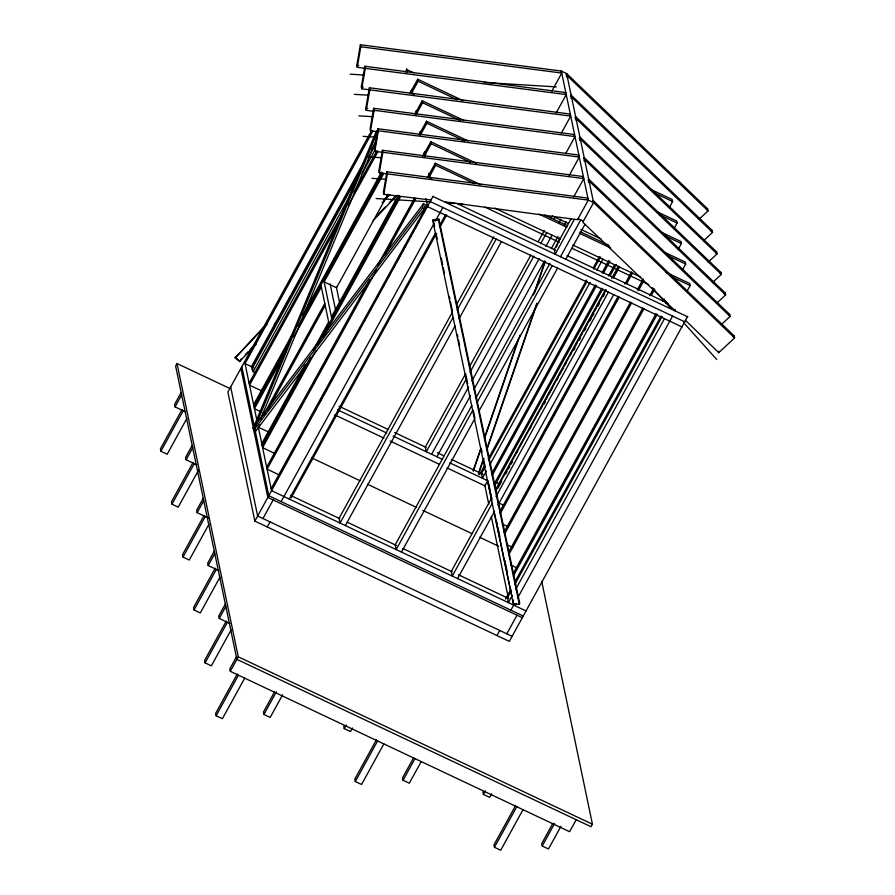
<?xml version="1.0" encoding="UTF-8"?>
<svg xmlns="http://www.w3.org/2000/svg" width="895" height="895" viewBox="0 0 895 895"><rect width="100%" height="100%" fill="white"/><g stroke="black" fill="none" stroke-linecap="round" stroke-linejoin="round"><path stroke-width="1.34" d="M556.142 112.949L566.244 94.579L357.262 67.315L356.836 65.29L360.383 44.75L561.322 71.052L566.625 73.558L707.632 208.871L708.057 210.896L699.14 219.174M357.262 67.315L360.808 46.764L360.383 44.75M561.299 133.232L570.73 116.093L361.748 88.818L361.334 86.804L364.88 66.264L565.819 92.565L565.148 93.785M361.748 88.818L365.305 68.277L364.88 66.264M374.121 111.36L366.245 110.331L365.82 108.306L369.378 87.766L570.305 114.068L569.634 115.298M366.245 110.331L369.792 89.78L369.378 87.766M573.919 135.794L574.59 134.574L373.651 108.273L370.105 128.813L370.53 130.827L378.406 131.856M370.53 130.827L374.076 110.286L373.651 108.273M578.204 156.301L578.875 155.07L377.936 128.768L374.39 149.308L374.804 151.333L382.691 152.363M374.804 151.333L378.361 130.782L377.936 128.768M582.69 177.803L583.372 176.583L382.433 150.282L378.876 170.822L379.301 172.836L588.284 200.111L593.586 202.617L734.594 337.93L718.741 352.664L685.458 320.309M379.301 172.836L382.847 152.295L382.433 150.282M587.187 199.316L587.858 198.097L386.92 171.784L383.373 192.335L383.798 194.349L430.976 200.032M383.798 194.349L387.345 173.809L386.92 171.784M255.791 429.13L255.31 431.222L253.542 430.394L254.504 426.199L423.447 203.747L425.214 204.586L424.252 208.781L254.381 432.911M253.542 430.394L422.485 207.942L423.447 203.747M473.175 470.535L480.883 448.104M484.508 437.543L518.037 339.887M533.442 295.014L544.764 262.022M473.321 471.206L481.018 448.775M484.642 438.214L519.984 335.278M534.483 293.045L545.357 261.374M478.377 473.466L482.461 461.596M486.533 449.715L536.832 303.226M478.523 474.137L483.96 458.307M486.679 450.386L536.978 303.897M556.455 247.143L559.632 237.913M254.885 429.208L253.117 428.381L376.594 130.614M377.768 131.252L254.818 427.72L253.117 428.381M260.333 419.531L377.399 137.248M618.389 384.022L620.011 380.174M229.948 388.531L177.009 363.515L175.621 366.044L236.884 659.358L591.036 826.745L592.434 824.217L541.71 581.381M181.148 392.513L174.559 404.495L175.062 406.878L185.712 411.913M175.062 406.878L181.64 394.896M182.054 409.541L160.406 448.91L160.91 451.293L167.175 454.246L186.842 418.457M160.91 451.293L183.206 410.727M192.19 445.408L185.612 457.379L186.104 459.761L196.766 464.807M186.104 459.761L192.694 447.791M371.783 130.312L227.889 392.055L254.851 521.103L509.322 641.391L687.628 316.371M372.879 131.106L245.04 363.65L253.699 367.733M405.357 72.025L406.722 69.553L413.68 72.842M193.096 462.424L171.46 501.804L171.952 504.187L178.217 507.141L198.556 470.155M171.952 504.187L194.26 463.621M251.294 366.905L363.728 162.387M363.124 165.038L252.11 366.984L253.095 371.693L255.209 372.689M371.872 149.129L375.911 141.79M251.797 369.322L359.522 173.384M368.27 157.464L376.359 142.764M253.095 371.693L351.332 192.996M362.095 173.417L374.882 150.159M249.112 383.138L345.325 208.121M354.073 192.212L376.952 150.595M339.697 221.154L249.537 385.152L261.899 391.003M348.446 205.235L378.048 151.389M409.854 93.527L417.708 79.23L463.062 100.665M417.708 79.23L418.133 81.255L411.633 93.08L414.15 94.277M253.598 404.652L293.974 331.217M302.723 315.297L381.449 172.108M277.383 362.855L278.725 360.405M282.764 353.055L284.107 350.616M288.145 343.266L289.488 340.816M306.985 308.999L308.327 306.549M312.366 299.21L313.709 296.76M315.062 294.31L319.09 286.971M320.444 284.52L324.482 277.181M325.825 274.731L327.167 272.281M328.51 269.831L329.863 267.381M331.206 264.942L332.548 262.492M333.902 260.042L335.245 257.592M336.587 255.142L337.93 252.703M341.968 245.353L343.322 242.903M344.664 240.464L348.703 233.114M350.046 230.664L354.084 223.325M361.479 209.866L362.833 207.416M366.872 200.066L368.214 197.627M203.243 498.291L196.654 510.273L197.146 512.656L208.501 518.026M254.023 406.666L290.36 340.57M298.18 326.351L382.534 172.892M414.888 114.057L422.205 100.743L463.778 120.389M197.146 512.656L203.736 500.674M285.885 351.489L254.448 408.679L260.635 411.599M293.918 336.878L321.35 286.993M383.619 173.719L324.135 281.914L336.509 287.765L387.971 194.148M422.205 100.743L422.63 102.757L416.119 114.594L415.515 111.674M204.149 515.319L182.502 554.687L183.005 557.07L189.27 560.035L208.938 524.246M183.005 557.07L205.302 516.516M263.242 415.414L324.784 303.461M259.639 424.733L258.308 427.161L269.44 432.43M267.672 410.123L325.209 305.475M419.039 134.798L426.49 121.239L468.063 140.895M426.49 121.239L426.904 123.264L420.404 135.089L419.777 132.068M261.743 443.629L305.229 364.533M313.261 349.934L328.644 321.943M331.43 316.875L398.275 195.3M262.168 445.654L310.61 357.53M317.691 344.642L399.427 195.971M315.745 350.974L262.593 447.668L274.955 453.508M323.14 337.516L400.524 196.766M422.776 156.289L430.775 141.746L476.118 163.181M424.689 155.596L431.189 143.759L430.775 141.746M214.285 551.186L207.696 563.168L208.199 565.55L218.85 570.585M208.199 565.55L214.789 553.569M266.665 467.156L369.601 279.9M377.679 265.211L414.687 197.896M275.626 452.288L276.98 449.838M281.019 442.499L282.361 440.049M286.4 432.71L287.742 430.26M291.781 422.91L293.124 420.471M294.466 418.021L295.82 415.571M299.859 408.232L301.201 405.782M305.24 398.432L306.582 395.993M310.621 388.643L311.963 386.192M313.306 383.754L317.345 376.403M318.698 373.953L322.726 366.614M324.079 364.164L328.118 356.825M329.461 354.375L330.803 351.925M332.157 349.475L333.499 347.036M354.353 309.088L355.707 306.638M359.734 299.299L361.088 296.849M365.126 289.51L366.469 287.06M383.966 255.243L385.309 252.793M389.347 245.443L390.69 243.004M394.729 235.653L396.071 233.203M397.414 230.765L401.452 223.414M402.806 220.964L406.833 213.625M408.187 211.175L409.53 208.725M410.872 206.286L412.226 203.836M413.568 201.386L414.911 198.936M376.75 269.675L267.079 469.17L279.453 475.021M384.828 254.985L415.783 198.69M427.407 177.546L435.261 163.259L480.615 184.694M435.261 163.259L435.686 165.273L429.175 177.098L431.703 178.295M215.192 568.213L193.555 607.582L194.047 609.965L200.312 612.93L219.991 577.141M194.047 609.965L216.355 569.399M271.151 488.67L427.251 204.72M280.124 473.802L281.466 471.352M282.82 468.902L286.847 461.563M290.886 454.212L292.24 451.762M293.582 449.324L294.925 446.873M298.964 439.523L300.306 437.084M304.345 429.734L305.687 427.284M309.726 419.945L311.08 417.495M312.422 415.045L316.461 407.706M317.803 405.256L321.842 397.917M323.184 395.467L327.223 388.128M328.566 385.678L329.919 383.228M331.262 380.778L332.604 378.328M358.85 330.602L360.193 328.152M364.231 320.813L365.574 318.363M369.613 311.012L370.955 308.574M377.69 296.334L379.032 293.884M383.071 286.534L384.414 284.095M388.452 276.745L389.795 274.295M393.834 266.956L395.187 264.506M396.53 262.056L400.568 254.717M401.911 252.267L405.95 244.928M407.292 242.478L408.635 240.028M409.988 237.578L411.331 235.139M412.673 232.689L414.027 230.239M415.369 227.789L416.712 225.339M418.054 222.9L419.408 220.45M423.447 213.099L424.789 210.661M254.851 521.103L433.146 196.094M262.94 518.541L273.154 499.947M267.213 526.954L270.01 521.886M281.153 501.603L433.986 223.593M435.339 221.154L442.835 207.517M225.339 604.08L218.749 616.062L219.241 618.445L229.903 623.479M219.241 618.445L225.831 606.463M289.242 499.041L435.25 233.45M439.288 226.099L445.352 215.091M291.177 497.833L436.603 233.304M439.971 227.185L446.706 214.934M226.245 621.108L204.597 660.476L205.1 662.859L211.365 665.824L231.033 630.024M205.1 662.859L227.397 622.293M236.381 656.975L229.791 668.957L230.295 671.34L569.6 831.701L576.19 819.731M230.295 671.34L238.271 656.818L177.009 363.515M560.65 72.282L561.322 71.052L588.284 200.111L577.51 219.711L445.52 201.934M551.644 91.447L561.747 73.066L360.808 46.764M565.953 74.788L566.625 73.558L593.586 202.617L582.813 222.217L675.356 311.024L674.987 309.267M237.287 674.002L215.65 713.371L216.142 715.754L222.407 718.707L244.704 678.153M566.378 76.802L567.05 75.572L708.057 210.896M216.142 715.754L238.439 675.188M570.451 96.291L571.122 95.071L712.129 230.384L712.543 232.398L703.638 240.688M452.109 312.724L339.071 518.35L340.055 523.049L453.094 317.434M456.819 304.166L493.827 236.851M570.865 98.305L571.536 97.085L712.543 232.398M457.132 310.095L496.154 239.099M345.358 525.555L455.029 326.06M459.068 318.709L501.457 241.605M574.937 117.804L575.608 116.574L716.615 251.898L717.04 253.911L708.124 262.201M575.362 119.818L576.033 118.599L717.04 253.911M565.584 153.739L575.015 136.588L374.076 110.286M274.564 691.813L263.41 712.096L263.913 714.478L270.178 717.443L282.641 694.766M579.222 138.3L579.893 137.08L720.9 272.393L721.325 274.407L712.409 282.697M263.913 714.478L276.376 691.813M579.647 140.325L580.318 139.094L721.325 274.407M569.198 175.465L579.3 157.095L378.361 130.782M583.506 158.807L584.178 157.576L725.185 292.9L725.61 294.914L716.694 303.204M465.657 373.662L425.315 447.03L426.3 451.74L466.631 378.372M469.685 366.323L530.858 255.053M538.253 241.594L544.305 230.597M551.029 218.369L552.372 215.919M583.92 160.82L584.592 159.601L725.61 294.914M469.998 372.253L533.856 256.082M540.58 243.854L546.632 232.857M554.027 219.398L555.37 216.959M431.603 454.246L468.611 386.931M471.933 380.878L539.26 258.42M545.883 246.36L552.036 235.161M558.771 222.922L560.785 219.253M573.684 196.967L583.786 178.597L382.847 152.295M587.993 180.309L588.664 179.089L729.671 314.402L730.096 316.416L721.18 324.706M436.905 456.752L470.546 395.556M473.914 389.437L544.563 260.926M551.286 248.687L558.01 236.448M564.074 225.428L566.087 221.759M588.418 182.334L589.089 181.103L730.096 316.416M571.167 218.671L554.206 249.526L555.191 254.225L574.389 219.297M471.889 405.334L395.176 544.865L396.161 549.575L472.862 410.044M475.916 397.995L549.933 263.365M476.901 402.705L552.26 265.625M560.494 256.731L580.71 219.957M592.49 201.822L593.161 200.603L734.168 335.916L734.594 337.93M401.463 552.081L474.809 418.67M478.847 411.331L557.563 268.131M565.797 259.237L584.994 224.309M479.485 474.764L484.877 464.964M488.245 458.844L586.538 280.034M593.273 267.795L599.326 256.775M485.459 466.205L481.42 473.556L482.405 478.254L486.444 470.915M488.827 460.086L587.064 281.399M593.788 269.16L600.523 256.921M352.473 728.004L350.516 731.584L344.251 728.631L346.22 725.051M489.811 464.796L590.062 282.428M596.797 270.189L602.85 259.181M491.747 473.421L595.365 284.934M602.1 272.695L608.824 260.456M492.172 475.435L596.462 285.729M603.185 273.49L609.92 261.25M494.107 484.061L601.764 288.235M608.488 275.996L614.541 264.987M494.409 486.175L602.805 289.007M610.211 275.537L616.275 264.517M495.259 490.225L605.602 289.499M611.665 278.49L618.389 266.251M491.657 497.956L451.293 571.39L452.266 576.089L492.642 502.654M495.696 490.605L606.049 289.879M501.536 480.257L499.522 483.926L494.566 481.588M510.955 463.118L512.298 460.668M516.337 453.329L517.69 450.879M529.795 428.85L531.138 426.4M540.558 409.261L541.911 406.822M545.95 399.472L547.292 397.022M548.635 394.583L552.674 387.233M556.712 379.894L558.055 377.444M559.397 374.994L560.751 372.544M562.094 370.105L563.436 367.655M564.79 365.205L566.132 362.755M570.171 355.416L571.513 352.966M575.552 345.627L576.895 343.177M580.933 335.826L582.276 333.387M583.629 330.937L587.657 323.587M589.011 321.148L593.049 313.798M594.392 311.348L596.406 307.679M497.698 488.569L501.737 481.23M505.776 473.88L507.118 471.441M508.461 468.991L509.803 466.541M511.157 464.091L512.499 461.641M544.126 404.126L545.469 401.676M573.729 350.269L575.071 347.819M579.11 340.48L580.452 338.03M584.491 330.691L585.845 328.241M589.872 320.891L591.226 318.452M592.568 316.002L593.911 313.552M597.949 306.213L599.292 303.763M603.331 296.413L604.684 293.974M613.422 278.054L619.485 267.046M496.009 496.535L608.376 292.139M457.569 578.595L494.577 511.28M497.944 505.16L613.679 294.645M499.746 511.739L618.176 296.323M624.9 284.084L631.624 271.845M510.072 494.42L511.414 491.97M515.453 484.631L516.795 482.181M520.834 474.831L522.177 472.392M528.911 460.153L530.254 457.703M539.674 440.564L541.016 438.114M545.055 430.775L546.397 428.325M547.751 425.875L551.779 418.536M553.132 416.085L557.171 408.746M561.199 401.396L562.552 398.957M563.895 396.507L565.237 394.057M569.276 386.718L570.618 384.268M574.657 376.918L576.011 374.479M580.038 367.129L581.392 364.679M582.734 362.24L586.773 354.89M588.116 352.44L592.154 345.101M594.168 341.431L595.522 338.981M599.56 331.642L600.903 329.192M629.163 277.786L630.505 275.336M500.171 513.752L619.262 297.118M626.668 283.659L632.72 272.639M376.437 739.762L354.8 779.142L355.293 781.525L361.558 784.479L383.854 743.913M669.359 207.45L672.615 201.532L672.19 199.518L650.777 189.393M355.293 781.525L377.6 740.959M504.03 532.234L630.528 302.141M637.251 289.902L643.315 278.882M504.456 534.248L631.624 302.935M638.348 290.696L643.729 280.907M674.506 227.766L677.101 223.034L676.687 221.02L657.791 212.093M508.986 551.51L642.878 307.958M649.613 295.719L653.652 288.369M508.729 554.755L643.975 308.741M651.381 295.283L654.748 289.163M678.13 249.459L681.386 243.541L680.972 241.527L662.065 232.588M513.484 573.024L656.125 313.552M662.848 301.313L664.202 298.863M519.089 564.275L520.431 561.825M524.47 554.486L525.812 552.036M527.155 549.586L528.509 547.136M532.547 539.797L533.89 537.347M537.929 530.008L539.271 527.558M543.31 520.208L544.652 517.769M545.995 515.319L550.033 507.968M551.387 505.53L555.426 498.179M556.768 495.729L560.807 488.39M562.149 485.94L563.492 483.49M564.846 481.051L566.188 478.601M567.531 476.151L568.873 473.701M570.227 471.251L571.569 468.812M592.423 430.864L593.777 428.414M597.815 421.075L599.158 418.625M603.196 411.286L604.539 408.836M611.263 396.597L612.616 394.147M622.036 377.019L623.379 374.569M627.417 367.219L628.76 364.78M630.102 362.33L634.141 354.979M635.495 352.54L639.522 345.19M640.876 342.74L642.218 340.301M643.561 337.851L644.915 335.401M646.257 332.951L647.6 330.501M648.942 328.062L650.296 325.612M651.638 323.162L652.981 320.712M513.227 576.268L657.221 314.346M413.714 757.584L402.56 777.867L403.063 780.25L409.328 783.203L421.131 761.734M682.415 269.954L685.671 264.036L685.246 262.022L665.097 252.502M403.063 780.25L414.866 758.77M505.462 599.113L510.844 589.313M514.882 581.963L660.98 316.215M511.437 590.566L507.398 597.905L508.382 602.615L512.421 595.264M514.804 584.446L662.155 316.405M515.777 589.145L664.482 318.665M496.96 635.539L499.746 630.472M510.9 610.189L513.685 605.121M517.724 597.77L672.57 316.092M686.912 291.468L690.157 285.55L689.743 283.536L665.802 272.214M506.816 633.805L517.03 615.212M491.635 793.775L489.666 797.356L483.401 794.402L485.37 790.822M515.598 805.534L493.95 844.902L494.443 847.285L500.708 850.25L523.004 809.684M494.443 847.285L516.751 806.731M552.864 823.355L541.71 843.638L542.213 846.021L548.478 848.975L560.941 826.309M542.213 846.021L554.676 823.344M432.732 220.517L433.191 219.745L438.919 219.174L519.715 603.342L519.268 604.103L513.529 604.673L432.732 220.517L438.46 219.946L438.919 219.174M513.529 604.673L513.126 599.807M552.987 415.694L555.526 412.371M255.959 344.306L239.625 361.535L235.24 357.855L266.788 323.721M383.955 200.021L388.754 194.953M235.24 357.855L266.934 324.393M286.131 304.11L288.056 302.085M382.165 202.717L389.851 194.607M239.625 361.535L241.415 358.839M245.252 354.789L248.128 351.746M250.052 349.71L255.813 343.635M275.022 323.352L276.947 321.327M376.817 215.874L385.465 206.745M389.303 202.695L396.026 195.591M274.206 325.042L277.081 321.999M373.114 220.606L397.123 195.255M706.647 209.799L707.632 208.871M711.133 231.302L712.129 230.384M715.631 252.815L716.615 251.898M719.916 273.311L720.9 272.393M724.189 293.817L725.185 292.9M728.687 315.32L729.671 314.402M733.184 336.833L734.168 335.916M513.987 603.912L516.281 603.689M350.202 74.184L364.153 75.046M484.24 82.463L556.298 86.904M354.409 94.344L368.36 95.206M358.906 115.858L372.857 116.719M363.18 136.353L377.131 137.215M367.465 156.86L381.415 157.721M371.962 178.373L385.913 179.224M376.168 198.533L430.573 201.89M448.686 203.008L455.633 203.445M458.419 203.612L462.592 203.87M356.836 65.29L358.805 65.548M361.334 86.804L363.303 87.061M365.82 108.306L367.789 108.575M418.133 81.255L457.188 99.714M654.972 193.197L672.615 201.532M411.566 89.41L412.338 89.78M411.208 91.066L412.752 91.793M422.63 102.757L460.422 120.624M659.47 214.699L677.101 223.034M416.052 110.924L416.824 111.293M415.705 112.58L417.249 113.307M426.904 123.264L464.706 141.119M665.007 235.799L681.386 243.541M420.337 131.42L421.109 131.789M419.979 133.075L421.534 133.802M431.189 143.759L470.244 162.219M666.775 255.109L685.671 264.036M578.058 218.704L583.361 221.21M424.622 151.926L425.393 152.295M424.264 153.582L425.807 154.309M553.188 216.333L568.303 223.47M580.9 229.422L601.06 238.954M544.865 215.057L567.542 225.775M580.139 231.727L606.597 244.234M435.686 165.273L474.742 183.732M538.991 214.095L566.703 227.196M579.3 233.147L610.793 248.038M671.261 276.622L690.157 285.55M429.108 173.44L429.88 173.798M428.761 175.084L430.305 175.812M494.689 208.065L560.203 239.032M572.8 244.984L640.82 277.137M484.911 207.103L559.308 242.265M571.916 248.228L648.83 284.588M457.468 203.803L555.728 250.242M567.061 255.601L667.849 303.237M433.247 196.598L687.729 316.875M430.461 201.666L684.943 321.943M682.158 327.011L427.676 206.734L425.975 198.589M422.485 207.942L424.252 208.781M339.037 406.252L388.273 429.522M394.583 432.509L426.132 447.422M437.498 452.792L443.808 455.779M451.382 459.359L482.942 474.272M337.493 409.765L386.729 433.035M393.039 436.022L442.264 459.292M449.838 462.872L487.708 480.76L484.922 485.84L447.053 467.94M334.708 414.844L383.944 438.102M390.254 441.09L439.479 464.36M497.821 502.509L504.008 505.429M502.319 524.022L508.505 526.942M263.108 412.774L265.58 413.937M506.604 544.518L512.79 547.438M311.997 458.016L359.868 480.649M367.431 484.217L416.567 507.443M422.865 510.418L471.989 533.644M479.552 537.213L498.448 546.151M510.877 565.025L517.064 567.945M290.539 495.405L339.764 518.675M347.338 522.255L396.563 545.525M402.884 548.501L452.109 571.771M458.419 574.758L508.908 598.621M526.047 610.961L271.577 490.684L258.241 426.837M523.262 616.028L268.791 495.752L255.165 430.551M522.333 617.718L267.851 497.441L240.9 368.393M512.119 636.311L257.637 516.035L230.675 386.987M238.271 656.818L592.434 824.217M235.094 357.183L239.491 360.864M607.537 244.335L609.551 246.259M652.298 287.754L670.847 308.406M683.758 322.782L716.738 359.499M438.46 219.946L519.268 604.103M433.191 219.745L434.623 226.58M436.066 233.416L437.219 238.887M441.246 258.028L442.678 264.864M443.249 267.594L444.401 273.065M449.29 296.312L449.872 299.042M450.442 301.783L452.456 311.348M457.345 334.585L457.916 337.325M458.497 340.055L459.638 345.526M465.68 374.233L467.693 383.81M473.444 411.152L474.887 417.987M481.499 449.424L482.069 452.165M483.513 459.001L484.665 464.46M488.681 483.602L490.124 490.438M490.695 493.179L491.847 498.649M496.736 521.886L497.307 524.615M497.888 527.356L499.902 536.922M504.791 560.169L507.085 571.099M718.461 351.276L718.741 352.664M665.511 300.686L666.081 303.416M406.543 68.714L407.281 72.249M411.107 90.563L411.823 93.997M424.029 152.463L424.879 156.535M428.548 174.077L429.432 178.295M487.574 480.134L491.836 500.518M494.387 512.734L511.123 592.893M484.788 485.202L488.759 504.221M491.321 516.449L508.338 597.961M482.897 792.019L483.401 794.402M336.363 287.094L339.731 303.226M330.11 283.838L335.625 310.241M323.71 279.9L331.855 318.889M320.925 284.968L329.069 323.956M343.747 726.248L344.251 728.631M244.615 361.625L257.1 421.4M241.829 366.704L254.594 427.832"/></g></svg>
